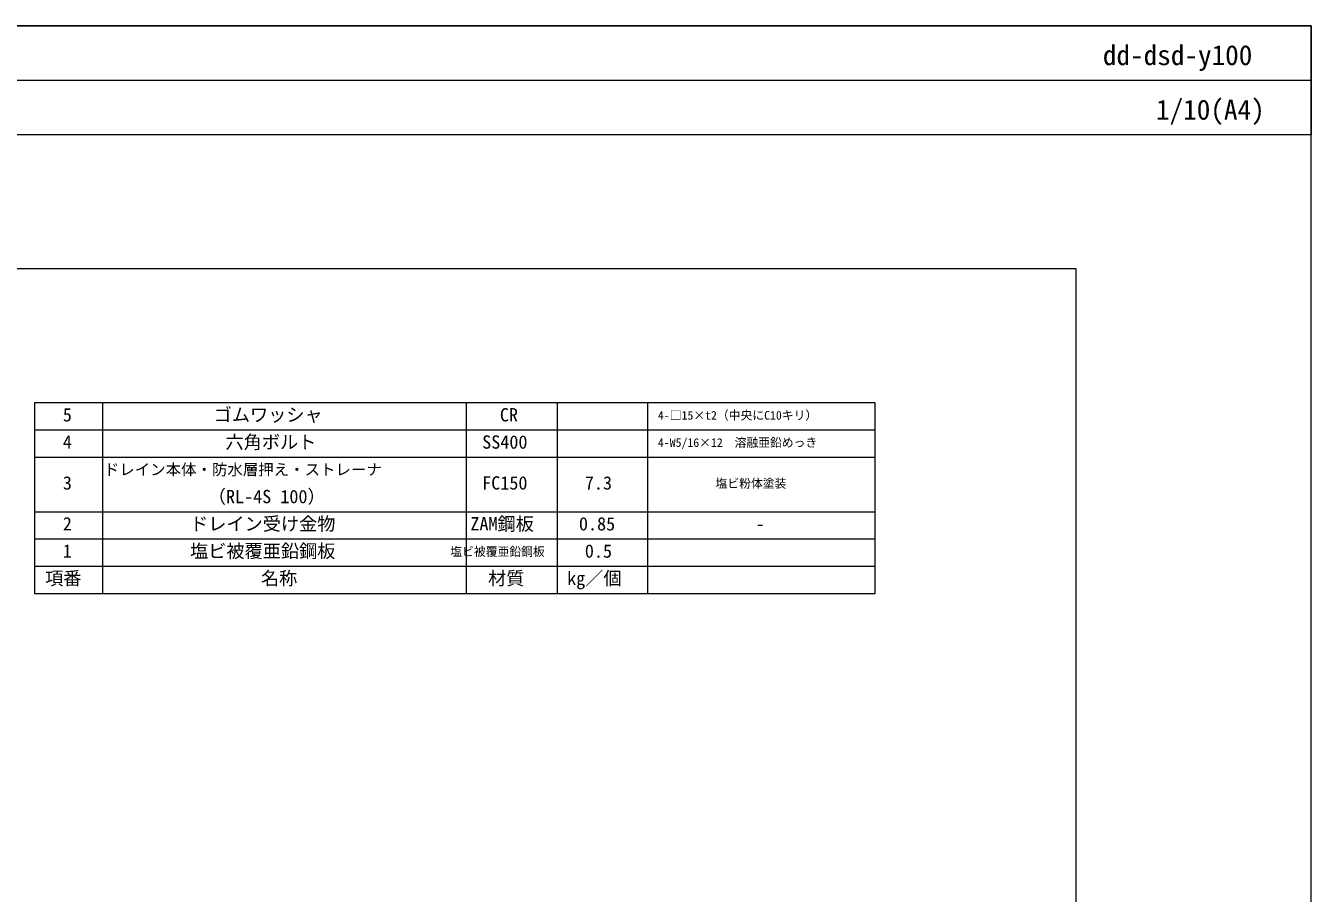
# Model space of a CAD drawing. Units: millimetres, scale not verified. Extents: x -1380 to 1380, y -955 to 955.
# Drawn here: x -35 to 1380, y 0 to 955 of the extents above; entities that cross this region are included whole.
import ezdxf
from ezdxf.enums import TextEntityAlignment as Align

# ---------------------------------------------------------------- set-up
doc = ezdxf.new("R2010")
doc.units = ezdxf.units.MM
doc.header["$LTSCALE"] = 3
for name, color, linetype, lineweight in [('0-0_0', 7, 'Continuous', 15), ('0-7_WAKU', 7, 'Continuous', 18), ('0-8_MOJI', 7, 'Continuous', 18), ('0-9_SUNPO', 7, 'Continuous', 18)]:
    doc.layers.add(name, color=color, linetype=linetype, lineweight=lineweight)
doc.styles.add('ＭＳ ゴシック', font='')
doc.styles.get('ＭＳ ゴシック').set_extended_font_data('MS Gothic')

msp = doc.modelspace()

# ---------------------------------------------------------------- linework, layer by layer
at = {"layer": '0-0_0', "lineweight": 18}
msp.add_line((-1380.463, 895.129), (1379.537, 895.129), dxfattribs=at)
msp.add_lwpolyline([(-1121.713, -807.371), (1120.787, -807.371), (1120.787, 687.629), (-1121.713, 687.629)], close=True, dxfattribs=at)
at = {"layer": '0-7_WAKU'}
for points in [[(-1380.463, -954.871), (1379.537, -954.871), (1379.537, 955.129), (-1380.463, 955.129)], [(1379.537, 835.129), (-1380.463, 835.129), (-1380.463, 955.129), (1379.537, 955.129)]]:
    msp.add_lwpolyline(points, close=True, dxfattribs=at)
at = {"layer": '0-8_MOJI'}
for p, q in [((49.537, 330.129), (49.537, 540.129)), ((449.537, 540.129), (449.537, 330.129)), ((549.537, 540.129), (549.537, 330.129)), ((649.537, 330.129), (649.537, 540.129)), ((-25.463, 510.129), (899.537, 510.129)), ((-25.463, 480.129), (899.537, 480.129)), ((-25.463, 420.129), (899.537, 420.129)), ((-25.463, 390.129), (899.537, 390.129)), ((-25.463, 360.129), (899.537, 360.129))]:
    msp.add_line(p, q, dxfattribs=at)
msp.add_lwpolyline([(-25.463, 330.129), (899.537, 330.129), (899.537, 540.129), (-25.463, 540.129)], close=True, dxfattribs=at)

# ---------------------------------------------------------------- texts
at = {"layer": '0-8_MOJI', "style": 'ＭＳ ゴシック'}
for s, height, p in [('5', 14.66, (5.54, 515.129)), ('ゴムワッシャ', 14.66, (171.568, 515.129)), ('CR', 14.66, (486.542, 515.129)), ('4-□15×t2（中央にC10キリ）', 9.531, (660.507, 518.629)), ('4', 14.66, (5.54, 485.129)), ('六角ボルト', 14.66, (184.563, 485.129)), ('SS400', 14.66, (467.05, 485.129)), ('4-W5/16×12\u3000溶融亜鉛めっき', 9.531, (660.507, 488.629)), ('ドレイン本体・防水層押え・ストレーナ', 12.46, (50.715, 456.629)), ('3', 14.66, (5.54, 440.129)), ('FC150', 14.66, (467.05, 440.129)), ('7.3', 14.66, (580.045, 440.129)), ('塩ビ粉体塗装', 9.531, (723.857, 443.629)), ('（RL-4S 100）', 14.66, (165.07, 425.129)), ('2', 14.66, (5.54, 395.129)), ('ドレイン受け金物', 14.66, (145.578, 395.129)), ('ZAM鋼板', 14.66, (454.055, 395.129)), ('0.85', 14.66, (573.548, 395.129)), ('-', 14.66, (768.04, 395.129)), ('1', 14.66, (5.54, 365.129)), ('塩ビ被覆亜鉛鋼板', 14.66, (145.578, 365.129)), ('塩ビ被覆亜鉛鋼板', 9.531, (431.964, 368.629)), ('0.5', 14.66, (580.045, 365.129)), ('項番', 14.66, (-13.952, 335.129)), ('名称', 14.66, (223.548, 335.129)), ('材質', 14.66, (473.548, 335.129)), ('kg／個', 14.66, (560.553, 335.129))]:
    msp.add_text(s, height=height, dxfattribs=at).set_placement(p, align=Align.BOTTOM_LEFT)
at = {"layer": '0-9_SUNPO', "style": 'ＭＳ ゴシック'}
for s, p in [('dd-dsd-y100', (1150.121, 905.129)), ('1/10(A4)', (1208.598, 845.129))]:
    msp.add_text(s, height=21.99, dxfattribs=at).set_placement(p, align=Align.BOTTOM_LEFT)

doc.saveas('drawing.dxf')
